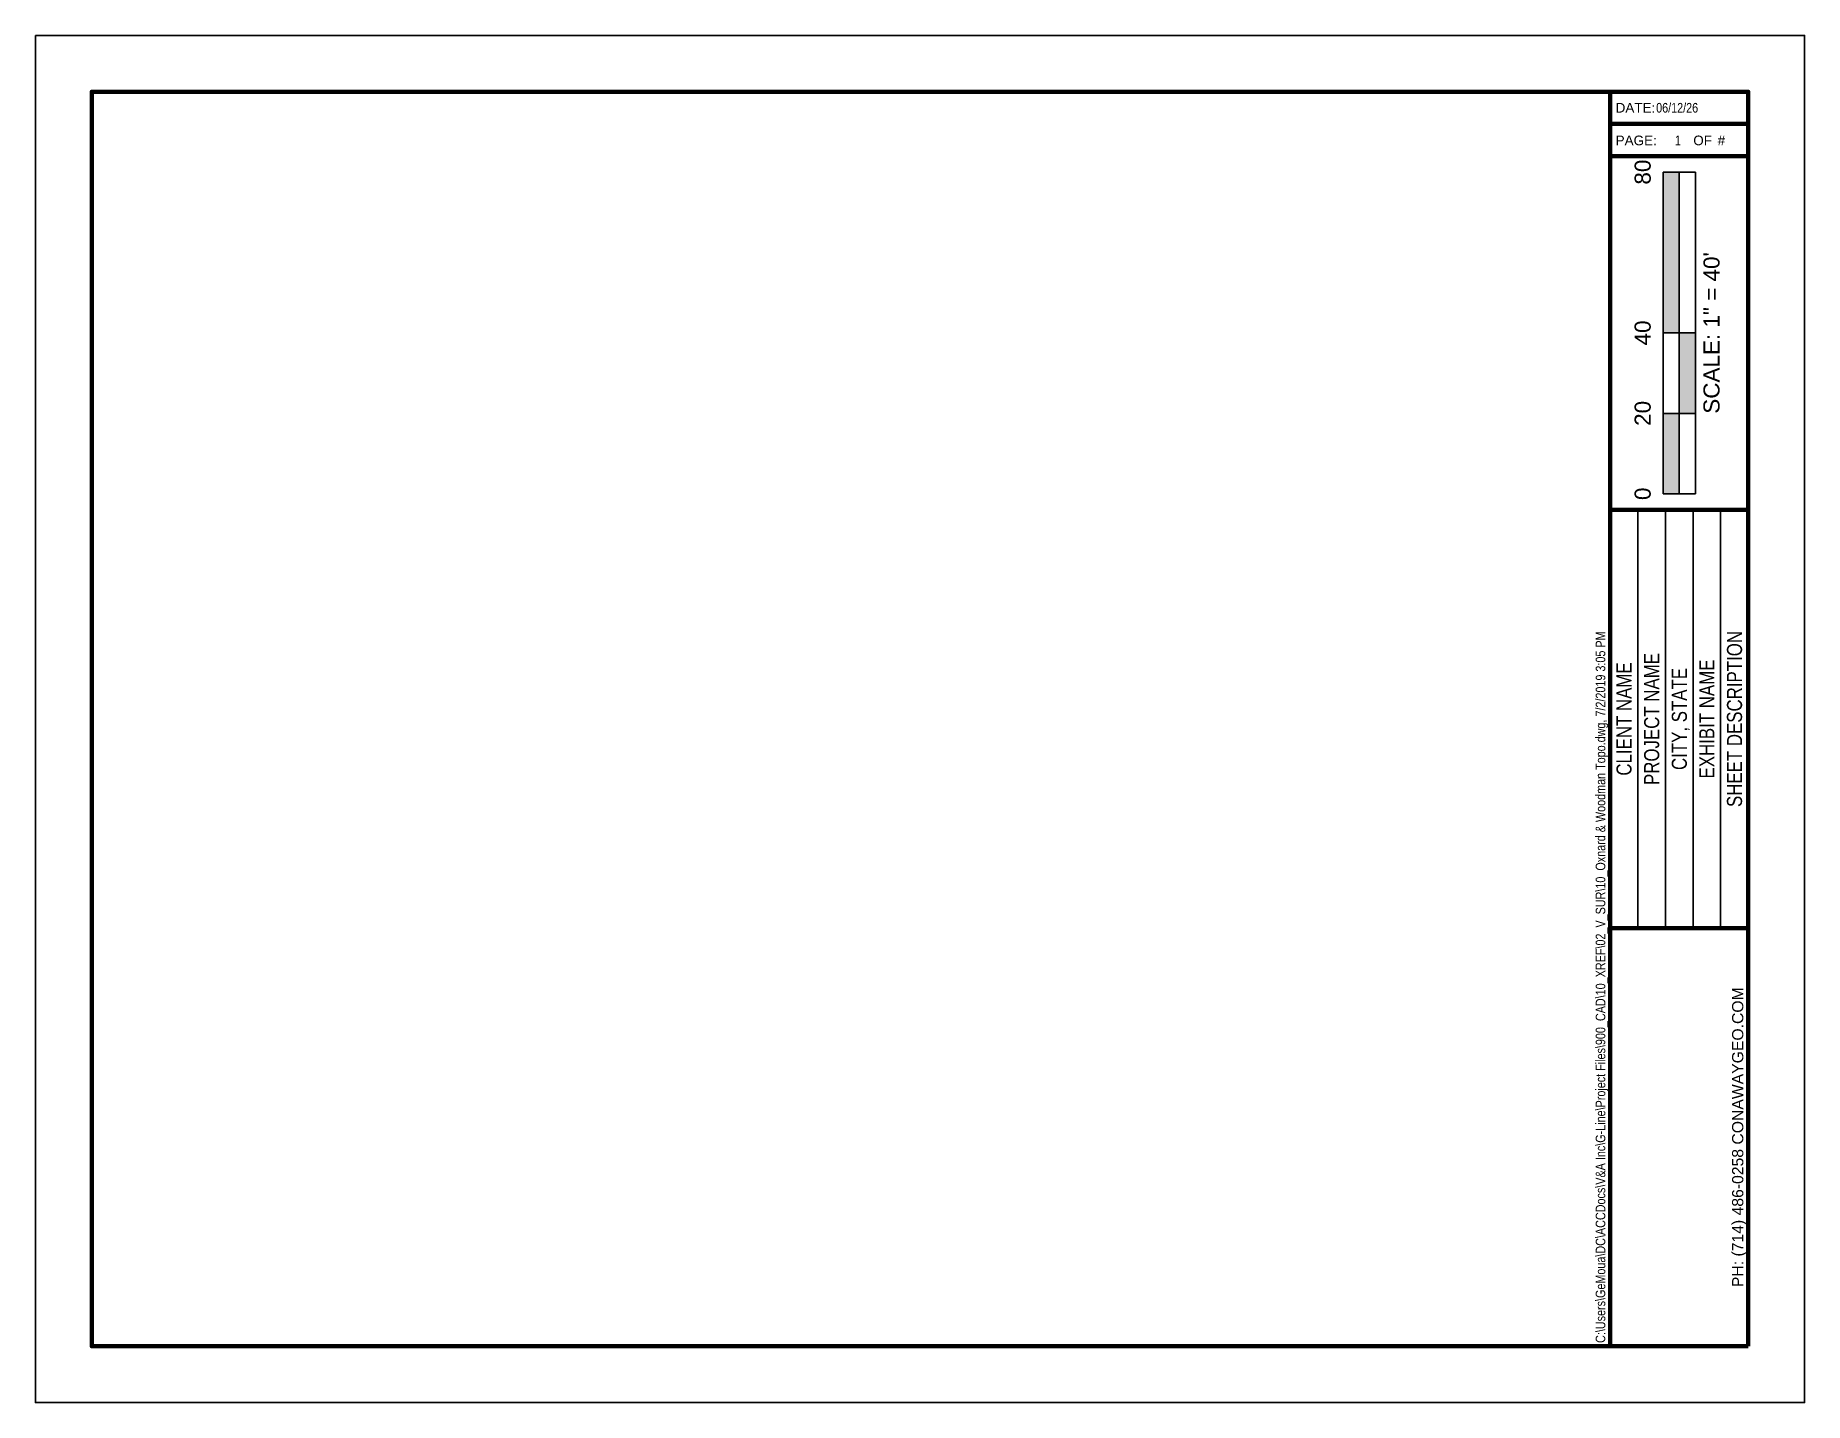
# Paper-space layout '8.5X11 L' of a CAD drawing. Header units: feet, sheet in inches. Extents: x 0 to 11, y 0 to 8.5.
import ezdxf
from ezdxf.enums import TextEntityAlignment as Align

# ---------------------------------------------------------------- set-up
doc = ezdxf.new("R2010")
doc.units = ezdxf.units.FT
doc.header["$MEASUREMENT"] = 0
doc.layers.get('0').update_dxf_attribs({"color": 253})
doc.layers.get('Defpoints').update_dxf_attribs({"color": 253})
for name, color, linetype, lineweight in [('V-ANNO-NRTH-', 253, 'Continuous', 25), ('V-ANNO-TTLB-ATRB-', 253, 'Continuous', 25), ('V-ANNO-TTLB-MED-', 253, 'Continuous', 70), ('V-ANNO-TTLB-TEXT-THN-', 253, 'Continuous', 25), ('V-ANNO-TTLB-THN-', 253, 'Continuous', 25)]:
    doc.layers.add(name, color=color, linetype=linetype, lineweight=lineweight)
doc.styles.add('NCS', font='arial.ttf', dxfattribs={"height": 0.1})
doc.styles.add('NCS1', font='arial.ttf', dxfattribs={"width": 0.8, "height": 0.09375})

# ---------------------------------------------------------------- blocks, each defined once
blk = doc.blocks.new('Company Logo 3')
at = {"color": 2, "insert": (0, -0.365), "char_height": 0.07, "width": 2.88603, "attachment_point": 2, "style": 'NCS'}
blk.add_mtext('PH: (714) 486-0258 CONAWAYGEO.COM', dxfattribs=at)
blk = doc.blocks.new('8.5X11 L')
at = {"layer": 'Defpoints'}
blk.add_lwpolyline([(0, 8.5), (11, 8.5), (11, 0), (0, 0)], close=True, dxfattribs=at)
at = {"layer": 'V-ANNO-TTLB-MED-'}
for p, q in [((9.791, 8.15), (9.791, 0.35)), ((9.791, 7.95), (10.65, 7.95)), ((9.791, 7.75), (10.65, 7.75)), ((9.791, 5.55), (10.65, 5.55)), ((10.65, 2.95), (9.791, 2.95))]:
    blk.add_line(p, q, dxfattribs=at)
blk.add_lwpolyline([(10.65, 0.35), (10.65, 8.15), (0.35, 8.15), (0.35, 0.35)], close=True, dxfattribs=at)
at = {"layer": 'V-ANNO-TTLB-THN-'}
for p, q in [((9.963, 5.55), (9.963, 2.95)), ((10.135, 5.55), (10.135, 2.95)), ((10.307, 5.55), (10.307, 2.95)), ((10.478, 5.55), (10.478, 2.95))]:
    blk.add_line(p, q, dxfattribs=at)
at = {"layer": 'V-ANNO-TTLB-MED-', "rotation": 90}
blk.add_blockref('Company Logo 3', (10.184, 1.65), dxfattribs=at)
at = {"layer": 'V-ANNO-TTLB-ATRB-', "style": 'NCS1'}
blk.add_text('#', height=0.06, dxfattribs=at).set_placement((10.483, 7.847), align=Align.MIDDLE_CENTER)
at = {"layer": 'V-ANNO-TTLB-ATRB-', "insert": (10.077, 8.08), "char_height": 0.06, "width": 0.53825, "attachment_point": 1, "style": 'NCS1'}
blk.add_mtext('06/12/26', dxfattribs=at)
at = {"layer": 'V-ANNO-TTLB-ATRB-', "style": 'NCS1', "width": 0.8}
blk.add_attdef('SHEET-#', text='', height=0.06, dxfattribs=at).set_placement((10.212, 7.847), align=Align.MIDDLE_CENTER)
at = {"layer": 'V-ANNO-TTLB-ATRB-', "style": 'NCS1', "width": 0.8, "flags": 8}
for tag, p in [('SHEETDESCRIPTION', (10.564, 4.25)), ('PROJECTNAME', (10.049, 4.25)), ('CLIENTNAME', (9.877, 4.25)), ('EXHIBITNAME', (10.392, 4.25)), ('LOCATION', (10.221, 4.25))]:
    blk.add_attdef(tag, text='', height=0.0938, rotation=90, dxfattribs=at).set_placement(p, align=Align.MIDDLE_CENTER)
at = {"layer": 'V-ANNO-TTLB-TEXT-THN-', "style": 'NCS1'}
blk.add_text('DATE:', height=0.06, dxfattribs=at).set_placement((9.825, 8.08), align=Align.TOP_LEFT)
for s, p in [('PAGE:', (9.953, 7.847)), ('OF', (10.366, 7.847))]:
    blk.add_text(s, height=0.06, dxfattribs=at).set_placement(p, align=Align.MIDDLE_CENTER)
at = {"layer": 'V-ANNO-TTLB-TEXT-THN-', "insert": (9.779, 0.371), "char_height": 0.06, "width": 7, "attachment_point": 7, "rotation": 90, "style": 'NCS1'}
blk.add_mtext('{\\C7;C:\\\\Users\\\\GeMoua\\\\DC\\\\ACCDocs\\\\V&A Inc\\\\G-Line\\\\Project Files\\\\900_CAD\\\\10_XREF\\\\02_V_SUR\\\\10_Oxnard & Woodman Topo.dwg, 7/2/2019 3:05 PM}', dxfattribs=at)
blk = doc.blocks.new('*U179')
for p, q in [((-1, -0.1), (-1, 0.1)), ((-1, 0.1), (1, 0.1)), ((-1, 0), (1, 0)), ((-0.5, 0.1), (-0.5, -0.1)), ((0, 0.1), (0, -0.1)), ((1, 0.1), (1, -0.1)), ((1, -0.1), (-1, -0.1))]:
    blk.add_line(p, q)
for points in [[(-1, 0.1), (-0.5, 0.1), (-1, 0), (-0.5, 0)], [(-0.5, 0), (0, 0), (-0.5, -0.1), (0, -0.1)], [(0, 0.1), (1, 0.1), (0, 0), (1, 0)]]:
    blk.add_solid(points)
at = {"style": 'NCS1'}
for s, p in [('0', (-1, 0.148)), ('20', (-0.5, 0.148)), ('40', (0, 0.148)), ('80', (1, 0.148))]:
    blk.add_text(s, height=0.1, dxfattribs=at).set_placement(p, align=Align.BOTTOM_CENTER)
blk.add_text('SCALE: 1" = 40\'', height=0.1, dxfattribs=at).set_placement((0, -0.15), align=Align.TOP_CENTER)

psp = doc.layouts.new('8.5X11 L')

# ---------------------------------------------------------------- block references
at = {"layer": 'V-ANNO-NRTH-', "rotation": 90}
psp.add_blockref('*U179', (10.221, 6.65), dxfattribs=at)
at = {"layer": 'V-ANNO-TTLB-MED-'}
ref = psp.add_blockref('8.5X11 L', (0, 0), dxfattribs=at)
ref.add_attrib('CLIENTNAME', 'CLIENT NAME', dxfattribs={"layer": 'V-ANNO-TTLB-ATRB-', "height": 0.09375, "rotation": 90, "style": 'NCS1', "width": 0.8}).set_placement((9.877, 4.25), align=Align.MIDDLE_CENTER)
ref.add_attrib('PROJECTNAME', 'PROJECT NAME', dxfattribs={"layer": 'V-ANNO-TTLB-ATRB-', "height": 0.09375, "rotation": 90, "style": 'NCS1', "width": 0.8}).set_placement((10.049, 4.25), align=Align.MIDDLE_CENTER)
ref.add_attrib('LOCATION', 'CITY, STATE', dxfattribs={"layer": 'V-ANNO-TTLB-ATRB-', "height": 0.09375, "rotation": 90, "style": 'NCS1', "width": 0.8}).set_placement((10.221, 4.25), align=Align.MIDDLE_CENTER)
ref.add_attrib('EXHIBITNAME', 'EXHIBIT NAME', dxfattribs={"layer": 'V-ANNO-TTLB-ATRB-', "height": 0.09375, "rotation": 90, "style": 'NCS1', "width": 0.8}).set_placement((10.392, 4.25), align=Align.MIDDLE_CENTER)
ref.add_attrib('SHEETDESCRIPTION', 'SHEET DESCRIPTION', dxfattribs={"layer": 'V-ANNO-TTLB-ATRB-', "height": 0.09375, "rotation": 90, "style": 'NCS1', "width": 0.8}).set_placement((10.564, 4.25), align=Align.MIDDLE_CENTER)
ref.add_attrib('SHEET-#', '1', dxfattribs={"layer": 'V-ANNO-TTLB-ATRB-', "height": 0.06, "style": 'NCS1', "width": 0.8}).set_placement((10.212, 7.847), align=Align.MIDDLE_CENTER)

doc.saveas('drawing.dxf')
